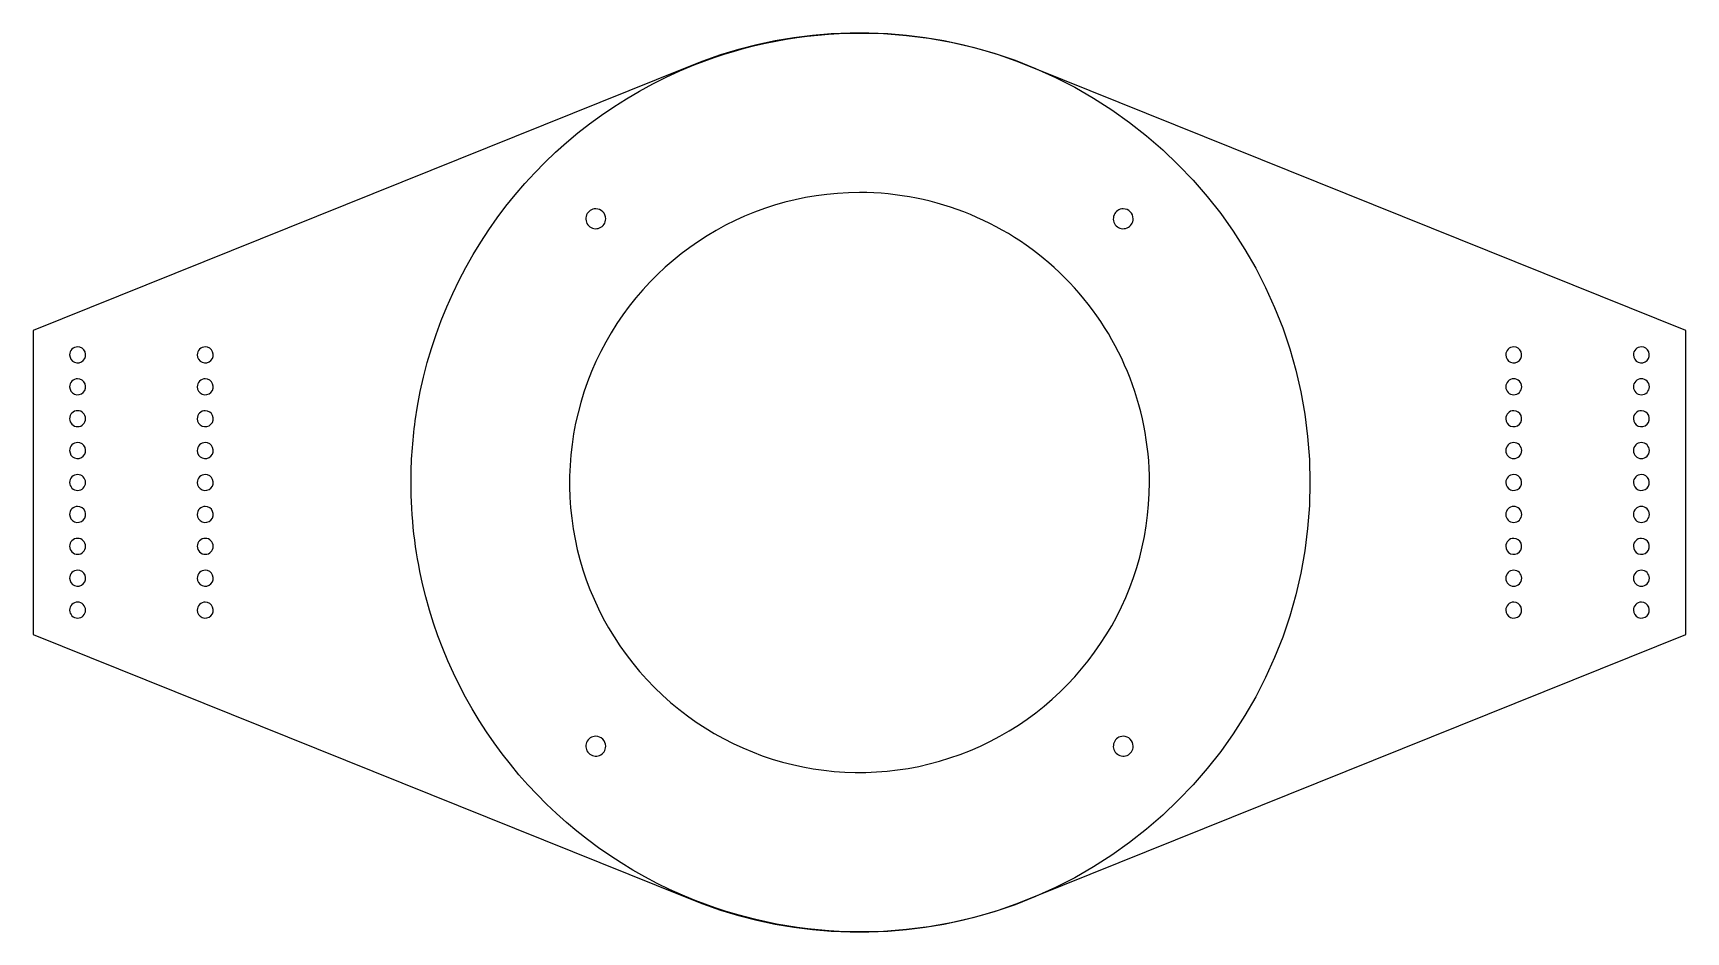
# Model space of a CAD drawing. Header units: millimetres. Extents: x 3 to 418, y 32 to 258.
import ezdxf

# ---------------------------------------------------------------- set-up
doc = ezdxf.new("R2010")
doc.units = ezdxf.units.MM
doc.layers.add('Layer_1', color=7, linetype='CONTINUOUS')

msp = doc.modelspace()

# ---------------------------------------------------------------- linework, layer by layer
at = {"layer": 'Layer_1', "color": 7}
for points in [[(254.29319, 249.023501), (249.90428, 250.761284), (245.44658, 252.31333), (240.9275, 253.677257), (236.35518, 254.851478), (231.73796, 255.833347), (227.08357, 256.620482), (222.40058, 257.211297), (217.69658, 257.60632), (212.9802, 257.804493), (208.26034, 257.804493), (203.54396, 257.60632), (198.83996, 257.211297), (194.15697, 256.620482), (189.50258, 255.833347), (184.88536, 254.851478), (180.31304, 253.677257), (175.79396, 252.31333), (171.33626, 250.761284), (166.94735, 249.023501)], [(166.94735, 249.023501), (3.445173, 183.2293), (3.445173, 107.0293), (166.94735, 41.23536)], [(254.29319, 41.23536), (417.79537, 107.0293), (417.79537, 183.2293), (254.29319, 249.023501)], [(166.94735, 41.23536), (171.33626, 39.49705), (175.79396, 37.94659), (180.31304, 36.58134), (184.88536, 35.40659), (189.50258, 34.42499), (194.15697, 33.63918), (198.83996, 33.04651), (203.54396, 32.65228), (208.26034, 32.45384), (212.9802, 32.45384), (217.69658, 32.65228)], [(217.69658, 32.65228), (222.40058, 33.04651), (227.08357, 33.63918), (231.73796, 34.42499), (236.35518, 35.40659), (240.9275, 36.58134), (245.44658, 37.94659), (249.90428, 39.49705), (254.29319, 41.23536)]]:
    msp.add_lwpolyline(points, dxfattribs=at)
for points in [[(210.62027, 217.824067)], [(144.50616, 213.731385)], [(276.73434, 213.731355)], [(12.619219, 177.129375)], [(44.619118, 177.12941)], [(372.619077, 177.12937)], [(404.619077, 177.12937)], [(12.619219, 169.129375)], [(44.619118, 169.12941)], [(372.619077, 169.12937)], [(404.619077, 169.12937)], [(12.619219, 161.129375)], [(44.619118, 161.12941)], [(372.619077, 161.12937)], [(404.619077, 161.12937)], [(12.619219, 153.129375)], [(44.619118, 153.12941)], [(372.619077, 153.12937)], [(404.619077, 153.12937)], [(12.619219, 145.129375)], [(44.619118, 145.12941)], [(323.54568, 145.12917)], [(372.619077, 145.12937)], [(404.619077, 145.12937)], [(12.619219, 137.129375)], [(44.619118, 137.12941)], [(372.619077, 137.12937)], [(404.619077, 137.12937)], [(12.619219, 129.129375)], [(44.619118, 129.12941)], [(372.619077, 129.12937)], [(404.619077, 129.12937)], [(12.619219, 121.129375)], [(44.619118, 121.12941)], [(372.619077, 121.12937)], [(404.619077, 121.12937)], [(12.619219, 113.129375)], [(44.619118, 113.12941)], [(372.619077, 113.12937)], [(404.619077, 113.12937)], [(144.5062, 81.50289)], [(276.73438, 81.50305)]]:
    msp.add_lwpolyline(points, close=True, dxfattribs=at)
for points in [[(169.1508, 249.796395), (182.42374, 255.086879), (196.58182, 257.804559), (210.87029, 257.804558)], [(210.87029, 257.804558), (273.09919, 257.804558), (323.54568, 207.358069), (323.54568, 145.12917)], [(99.25108, 160.54835), (104.73172, 200.30686), (131.14392, 234.647172), (169.1508, 249.796395)], [(210.62027, 217.824067), (181.218248, 217.824067), (154.711339, 200.112716), (143.459672, 172.94879)], [(262.022766, 196.532456), (248.389976, 210.165246), (229.899946, 217.824067), (210.62027, 217.824067)], [(142.207696, 212.195601), (141.822626, 211.265959), (142.035475, 210.195895), (142.746992, 209.484378)], [(144.50616, 213.731385), (143.499923, 213.731385), (142.592766, 213.125243), (142.207696, 212.195601)], [(146.265328, 213.002714), (145.798768, 213.469275), (145.165976, 213.731385), (144.50616, 213.731385)], [(146.994, 211.243546), (146.994, 211.903362), (146.731889, 212.536154), (146.265328, 213.002714)], [(274.435876, 212.19557), (274.050806, 211.265928), (274.263655, 210.195864), (274.975172, 209.484347)], [(276.73434, 213.731355), (275.728103, 213.731355), (274.820946, 213.125212), (274.435876, 212.19557)], [(278.493508, 213.002683), (278.026948, 213.469244), (277.394156, 213.731355), (276.73434, 213.731355)], [(279.222179, 211.243515), (279.222179, 211.903331), (278.960069, 212.536123), (278.493508, 213.002683)], [(142.746992, 209.484378), (143.458509, 208.772861), (144.528573, 208.560012), (145.458215, 208.945082)], [(145.458215, 208.945082), (146.387857, 209.330152), (146.994, 210.237309), (146.994, 211.243546)], [(274.975172, 209.484347), (275.686689, 208.77283), (276.756753, 208.559981), (277.686395, 208.945051)], [(277.686395, 208.945051), (278.616037, 209.330121), (279.222179, 210.237278), (279.222179, 211.243515)], [(283.314377, 145.12996), (283.314377, 164.409636), (275.655556, 182.899666), (262.022766, 196.532456)], [(13.205341, 178.544397), (12.830054, 178.16911), (12.619219, 177.660111), (12.619219, 177.129375)], [(14.620363, 179.130518), (14.089627, 179.130518), (13.580628, 178.919684), (13.205341, 178.544397)], [(16.469179, 177.895179), (16.15944, 178.642956), (15.42975, 179.130518), (14.620363, 179.130518)], [(45.20524, 178.544432), (44.829953, 178.169145), (44.619118, 177.660146), (44.619118, 177.12941)], [(46.620262, 179.130554), (46.089526, 179.130554), (45.580527, 178.919719), (45.20524, 178.544432)], [(48.469078, 177.895214), (48.159339, 178.642991), (47.429649, 179.130554), (46.620262, 179.130554)], [(373.205198, 178.544392), (372.829911, 178.169105), (372.619077, 177.660106), (372.619077, 177.12937)], [(374.62022, 179.130514), (374.089484, 179.130514), (373.580485, 178.919679), (373.205198, 178.544392)], [(376.469036, 177.895174), (376.159297, 178.642951), (375.429607, 179.130514), (374.62022, 179.130514)], [(405.205198, 178.544392), (404.829911, 178.169105), (404.619077, 177.660106), (404.619077, 177.12937)], [(406.62022, 179.130514), (406.089484, 179.130514), (405.580485, 178.919679), (405.205198, 178.544392)], [(408.469036, 177.895174), (408.159297, 178.642951), (407.429607, 179.130514), (406.62022, 179.130514)], [(12.619219, 177.129375), (12.619219, 176.319988), (13.106782, 175.590298), (13.854559, 175.280559)], [(13.854559, 175.280559), (14.602335, 174.97082), (15.463062, 175.14203), (16.035385, 175.714353)], [(16.035385, 175.714353), (16.607708, 176.286676), (16.778918, 177.147403), (16.469179, 177.895179)], [(44.619118, 177.12941), (44.619118, 176.320023), (45.106681, 175.590333), (45.854458, 175.280594)], [(45.854458, 175.280594), (46.602234, 174.970855), (47.462961, 175.142065), (48.035284, 175.714388)], [(48.035284, 175.714388), (48.607607, 176.286711), (48.778817, 177.147438), (48.469078, 177.895214)], [(372.619077, 177.12937), (372.619077, 176.319983), (373.106639, 175.590293), (373.854416, 175.280554)], [(373.854416, 175.280554), (374.602192, 174.970815), (375.462919, 175.142025), (376.035242, 175.714348)], [(376.035242, 175.714348), (376.607565, 176.286671), (376.778775, 177.147398), (376.469036, 177.895174)], [(404.619077, 177.12937), (404.619077, 176.319983), (405.106639, 175.590293), (405.854416, 175.280554)], [(405.854416, 175.280554), (406.602192, 174.970815), (407.462919, 175.142025), (408.035242, 175.714348)], [(408.035242, 175.714348), (408.607565, 176.286671), (408.778775, 177.147398), (408.469036, 177.895174)], [(13.205341, 170.544397), (12.830054, 170.16911), (12.619219, 169.660111), (12.619219, 169.129375)], [(14.620363, 171.130518), (14.089627, 171.130518), (13.580628, 170.919684), (13.205341, 170.544397)], [(16.469179, 169.895179), (16.15944, 170.642956), (15.42975, 171.130518), (14.620363, 171.130518)], [(16.035385, 167.714353), (16.607708, 168.286676), (16.778918, 169.147403), (16.469179, 169.895179)], [(45.20524, 170.544432), (44.829953, 170.169145), (44.619118, 169.660146), (44.619118, 169.12941)], [(46.620262, 171.130554), (46.089526, 171.130554), (45.580527, 170.919719), (45.20524, 170.544432)], [(48.469078, 169.895214), (48.159339, 170.642991), (47.429649, 171.130554), (46.620262, 171.130554)], [(48.035284, 167.714388), (48.607607, 168.286711), (48.778817, 169.147438), (48.469078, 169.895214)], [(143.459672, 172.94879), (132.208006, 145.784864), (138.427405, 114.517833), (159.217774, 93.727464)], [(373.205198, 170.544392), (372.829911, 170.169105), (372.619077, 169.660106), (372.619077, 169.12937)], [(374.62022, 171.130514), (374.089484, 171.130514), (373.580485, 170.919679), (373.205198, 170.544392)], [(376.621364, 169.12937), (376.621364, 170.234571), (375.725421, 171.130514), (374.62022, 171.130514)], [(405.205198, 170.544392), (404.829911, 170.169105), (404.619077, 169.660106), (404.619077, 169.12937)], [(406.62022, 171.130514), (406.089484, 171.130514), (405.580485, 170.919679), (405.205198, 170.544392)], [(408.621364, 169.12937), (408.621364, 170.234571), (407.725421, 171.130514), (406.62022, 171.130514)], [(12.619219, 169.129375), (12.619219, 168.319988), (13.106782, 167.590298), (13.854559, 167.280559)], [(13.854559, 167.280559), (14.602335, 166.97082), (15.463062, 167.14203), (16.035385, 167.714353)], [(44.619118, 169.12941), (44.619118, 168.320023), (45.106681, 167.590333), (45.854458, 167.280594)], [(45.854458, 167.280594), (46.602234, 166.970855), (47.462961, 167.142065), (48.035284, 167.714388)], [(372.619077, 169.12937), (372.619077, 168.024169), (373.515019, 167.128226), (374.62022, 167.128227)], [(374.62022, 167.128227), (375.725421, 167.128227), (376.621364, 168.024169), (376.621364, 169.12937)], [(404.619077, 169.12937), (404.619077, 168.024169), (405.515019, 167.128226), (406.62022, 167.128227)], [(406.62022, 167.128227), (407.725421, 167.128227), (408.621364, 168.024169), (408.621364, 169.12937)], [(13.205341, 162.544397), (12.830054, 162.16911), (12.619219, 161.660111), (12.619219, 161.129375)], [(14.620363, 163.130518), (14.089627, 163.130518), (13.580628, 162.919684), (13.205341, 162.544397)], [(16.621506, 161.129375), (16.621506, 162.234576), (15.725564, 163.130518), (14.620363, 163.130518)], [(45.20524, 162.544432), (44.829953, 162.169145), (44.619118, 161.660146), (44.619118, 161.12941)], [(46.620262, 163.130554), (46.089526, 163.130554), (45.580527, 162.919719), (45.20524, 162.544432)], [(48.469078, 161.895214), (48.159339, 162.642991), (47.429649, 163.130554), (46.620262, 163.130554)], [(48.035284, 159.714388), (48.607607, 160.286711), (48.778817, 161.147438), (48.469078, 161.895214)], [(373.205198, 162.544392), (372.829911, 162.169105), (372.619077, 161.660106), (372.619077, 161.12937)], [(374.62022, 163.130513), (374.089484, 163.130513), (373.580485, 162.919679), (373.205198, 162.544392)], [(376.469036, 161.895174), (376.159297, 162.642951), (375.429607, 163.130513), (374.62022, 163.130513)], [(376.035242, 159.714348), (376.607565, 160.286671), (376.778775, 161.147398), (376.469036, 161.895174)], [(405.205198, 162.544392), (404.829911, 162.169105), (404.619077, 161.660106), (404.619077, 161.12937)], [(406.62022, 163.130513), (406.089484, 163.130513), (405.580485, 162.919679), (405.205198, 162.544392)], [(408.469036, 161.895174), (408.159297, 162.642951), (407.429607, 163.130513), (406.62022, 163.130513)], [(408.035242, 159.714348), (408.607565, 160.286671), (408.778775, 161.147398), (408.469036, 161.895174)], [(12.619219, 161.129375), (12.619219, 160.024174), (13.515162, 159.128231), (14.620363, 159.128231)], [(14.620363, 159.128231), (15.725564, 159.128231), (16.621506, 160.024174), (16.621506, 161.129375)], [(44.619118, 161.12941), (44.619118, 160.320023), (45.106681, 159.590333), (45.854458, 159.280594)], [(45.854458, 159.280594), (46.602234, 158.970855), (47.462961, 159.142065), (48.035284, 159.714388)], [(98.194893, 145.12917), (98.194893, 150.33776), (98.553376, 155.48696), (99.25108, 160.54835)], [(372.619077, 161.12937), (372.619077, 160.319983), (373.106639, 159.590293), (373.854416, 159.280554)], [(373.854416, 159.280554), (374.602192, 158.970815), (375.462919, 159.142025), (376.035242, 159.714348)], [(404.619077, 161.12937), (404.619077, 160.319983), (405.106639, 159.590293), (405.854416, 159.280554)], [(405.854416, 159.280554), (406.602192, 158.970815), (407.462919, 159.142025), (408.035242, 159.714348)], [(13.205341, 154.544397), (12.830054, 154.16911), (12.619219, 153.660111), (12.619219, 153.129375)], [(14.620363, 155.130518), (14.089627, 155.130518), (13.580628, 154.919684), (13.205341, 154.544397)], [(16.469179, 153.895179), (16.15944, 154.642956), (15.42975, 155.130518), (14.620363, 155.130518)], [(16.035385, 151.714353), (16.607708, 152.286676), (16.778918, 153.147403), (16.469179, 153.895179)], [(45.20524, 154.544432), (44.829953, 154.169145), (44.619118, 153.660146), (44.619118, 153.12941)], [(46.620262, 155.130554), (46.089526, 155.130554), (45.580527, 154.919719), (45.20524, 154.544432)], [(48.469078, 153.895214), (48.159339, 154.642991), (47.429649, 155.130554), (46.620262, 155.130554)], [(48.035284, 151.714388), (48.607607, 152.286711), (48.778817, 153.147438), (48.469078, 153.895214)], [(373.205198, 154.544392), (372.829911, 154.169105), (372.619077, 153.660106), (372.619077, 153.12937)], [(374.62022, 155.130513), (374.089484, 155.130513), (373.580485, 154.919679), (373.205198, 154.544392)], [(376.621364, 153.12937), (376.621364, 154.234571), (375.725421, 155.130513), (374.62022, 155.130513)], [(405.205198, 154.544392), (404.829911, 154.169105), (404.619077, 153.660106), (404.619077, 153.12937)], [(406.62022, 155.130513), (406.089484, 155.130513), (405.580485, 154.919679), (405.205198, 154.544392)], [(408.621364, 153.12937), (408.621364, 154.234571), (407.725421, 155.130513), (406.62022, 155.130513)], [(12.619219, 153.129375), (12.619219, 152.319988), (13.106782, 151.590298), (13.854559, 151.280559)], [(13.854559, 151.280559), (14.602335, 150.97082), (15.463062, 151.14203), (16.035385, 151.714353)], [(44.619118, 153.12941), (44.619118, 152.320023), (45.106681, 151.590333), (45.854458, 151.280594)], [(45.854458, 151.280594), (46.602234, 150.970855), (47.462961, 151.142065), (48.035284, 151.714388)], [(372.619077, 153.12937), (372.619077, 152.024169), (373.515019, 151.128226), (374.62022, 151.128226)], [(374.62022, 151.128226), (375.725421, 151.128226), (376.621364, 152.024169), (376.621364, 153.12937)], [(404.619077, 153.12937), (404.619077, 152.024169), (405.515019, 151.128226), (406.62022, 151.128226)], [(406.62022, 151.128226), (407.725421, 151.128226), (408.621364, 152.024169), (408.621364, 153.12937)], [(13.205341, 146.544397), (12.830054, 146.16911), (12.619219, 145.660111), (12.619219, 145.129375)], [(12.619219, 145.129375), (12.61922, 144.024174), (13.515162, 143.128231), (14.620363, 143.128232)], [(14.620363, 147.130519), (14.089627, 147.130519), (13.580628, 146.919684), (13.205341, 146.544397)], [(16.621506, 145.129375), (16.621506, 146.234576), (15.725564, 147.130519), (14.620363, 147.130519)], [(14.620363, 143.128232), (15.725564, 143.128232), (16.621506, 144.024174), (16.621506, 145.129375)], [(45.20524, 146.544432), (44.829953, 146.169145), (44.619118, 145.660146), (44.619118, 145.12941)], [(44.619118, 145.12941), (44.619118, 144.320023), (45.106681, 143.590333), (45.854458, 143.280594)], [(46.620262, 147.130553), (46.089526, 147.130553), (45.580527, 146.919719), (45.20524, 146.544432)], [(48.469078, 145.895214), (48.159339, 146.642991), (47.429649, 147.130553), (46.620262, 147.130553)], [(48.035284, 143.714388), (48.607607, 144.286711), (48.778817, 145.147438), (48.469078, 145.895214)], [(101.08357, 119.75343), (99.18742, 127.95993), (98.194893, 136.46208), (98.194893, 145.12917)], [(323.54568, 145.12917), (323.54569, 82.90027), (273.09919, 32.45377), (210.87029, 32.45377)], [(238.4391, 77.969362), (265.603026, 89.221029), (283.314377, 115.727938), (283.314377, 145.12996)], [(373.205198, 146.544392), (372.829911, 146.169105), (372.619077, 145.660106), (372.619077, 145.12937)], [(372.619077, 145.12937), (372.619077, 144.319983), (373.106639, 143.590293), (373.854416, 143.280554)], [(374.62022, 147.130513), (374.089484, 147.130513), (373.580485, 146.919679), (373.205198, 146.544392)], [(376.469036, 145.895174), (376.159297, 146.642951), (375.429607, 147.130513), (374.62022, 147.130513)], [(376.035242, 143.714348), (376.607565, 144.286671), (376.778775, 145.147398), (376.469036, 145.895174)], [(405.205198, 146.544392), (404.829911, 146.169105), (404.619077, 145.660106), (404.619077, 145.12937)], [(404.619077, 145.12937), (404.619077, 144.319983), (405.106639, 143.590293), (405.854416, 143.280554)], [(406.62022, 147.130513), (406.089484, 147.130513), (405.580485, 146.919679), (405.205198, 146.544392)], [(408.469036, 145.895174), (408.159297, 146.642951), (407.429607, 147.130513), (406.62022, 147.130513)], [(408.035242, 143.714348), (408.607565, 144.286671), (408.778775, 145.147398), (408.469036, 145.895174)], [(45.854458, 143.280594), (46.602234, 142.970855), (47.462961, 143.142065), (48.035284, 143.714388)], [(373.854416, 143.280554), (374.602192, 142.970815), (375.462919, 143.142025), (376.035242, 143.714348)], [(405.854416, 143.280554), (406.602192, 142.970815), (407.462919, 143.142025), (408.035242, 143.714348)], [(13.205341, 138.544397), (12.830054, 138.16911), (12.619219, 137.660111), (12.619219, 137.129375)], [(12.619219, 137.129375), (12.619219, 136.319988), (13.106782, 135.590298), (13.854559, 135.280559)], [(14.620363, 139.130518), (14.089627, 139.130518), (13.580628, 138.919684), (13.205341, 138.544397)], [(16.469179, 137.895179), (16.15944, 138.642956), (15.42975, 139.130518), (14.620363, 139.130518)], [(16.035385, 135.714353), (16.607708, 136.286676), (16.778918, 137.147403), (16.469179, 137.895179)], [(45.20524, 138.544432), (44.829953, 138.169145), (44.619118, 137.660146), (44.619118, 137.12941)], [(44.619118, 137.12941), (44.619118, 136.320023), (45.106681, 135.590333), (45.854458, 135.280594)], [(46.620262, 139.130553), (46.089526, 139.130553), (45.580527, 138.919719), (45.20524, 138.544432)], [(48.469078, 137.895214), (48.159339, 138.642991), (47.429649, 139.130553), (46.620262, 139.130553)], [(48.035284, 135.714388), (48.607607, 136.286711), (48.778817, 137.147438), (48.469078, 137.895214)], [(373.205198, 138.544392), (372.829911, 138.169105), (372.619077, 137.660106), (372.619077, 137.12937)], [(372.619077, 137.12937), (372.619077, 136.024169), (373.515019, 135.128226), (374.62022, 135.128227)], [(374.62022, 139.130514), (374.089484, 139.130514), (373.580485, 138.919679), (373.205198, 138.544392)], [(376.621364, 137.12937), (376.621364, 138.234571), (375.725421, 139.130514), (374.62022, 139.130514)], [(374.62022, 135.128227), (375.725421, 135.128227), (376.621364, 136.024169), (376.621364, 137.12937)], [(405.205198, 138.544392), (404.829911, 138.169105), (404.619077, 137.660106), (404.619077, 137.12937)], [(404.619077, 137.12937), (404.619077, 136.024169), (405.515019, 135.128226), (406.62022, 135.128227)], [(406.62022, 139.130514), (406.089484, 139.130514), (405.580485, 138.919679), (405.205198, 138.544392)], [(408.621364, 137.12937), (408.621364, 138.234571), (407.725421, 139.130514), (406.62022, 139.130514)], [(406.62022, 135.128227), (407.725421, 135.128227), (408.621364, 136.024169), (408.621364, 137.12937)], [(13.854559, 135.280559), (14.602335, 134.97082), (15.463062, 135.14203), (16.035385, 135.714353)], [(45.854458, 135.280594), (46.602234, 134.970855), (47.462961, 135.142065), (48.035284, 135.714388)], [(13.205341, 130.544397), (12.830054, 130.16911), (12.619219, 129.660111), (12.619219, 129.129375)], [(12.619219, 129.129375), (12.619219, 128.024174), (13.515162, 127.128231), (14.620363, 127.128231)], [(14.620363, 131.130518), (14.089627, 131.130518), (13.580628, 130.919684), (13.205341, 130.544397)], [(16.621506, 129.129375), (16.621506, 130.234576), (15.725564, 131.130518), (14.620363, 131.130518)], [(14.620363, 127.128231), (15.725564, 127.128231), (16.621506, 128.024174), (16.621506, 129.129375)], [(45.20524, 130.544432), (44.829953, 130.169145), (44.619118, 129.660146), (44.619118, 129.12941)], [(44.619118, 129.12941), (44.619118, 128.024209), (45.515061, 127.128267), (46.620262, 127.128267)], [(46.620262, 131.130554), (46.089526, 131.130554), (45.580527, 130.919719), (45.20524, 130.544432)], [(48.621405, 129.12941), (48.621405, 130.234611), (47.725463, 131.130554), (46.620262, 131.130554)], [(46.620262, 127.128267), (47.725463, 127.128267), (48.621405, 128.024209), (48.621405, 129.12941)], [(373.205198, 130.544392), (372.829911, 130.169105), (372.619077, 129.660106), (372.619077, 129.12937)], [(372.619077, 129.12937), (372.619077, 128.319983), (373.106639, 127.590293), (373.854416, 127.280554)], [(374.62022, 131.130513), (374.089484, 131.130513), (373.580485, 130.919679), (373.205198, 130.544392)], [(376.469036, 129.895174), (376.159297, 130.642951), (375.429607, 131.130513), (374.62022, 131.130513)], [(376.035242, 127.714348), (376.607565, 128.286671), (376.778775, 129.147398), (376.469036, 129.895174)], [(405.205198, 130.544392), (404.829911, 130.169105), (404.619077, 129.660106), (404.619077, 129.12937)], [(404.619077, 129.12937), (404.619077, 128.319983), (405.106639, 127.590293), (405.854416, 127.280554)], [(406.62022, 131.130513), (406.089484, 131.130513), (405.580485, 130.919679), (405.205198, 130.544392)], [(408.469036, 129.895174), (408.159297, 130.642951), (407.429607, 131.130513), (406.62022, 131.130513)], [(408.035242, 127.714348), (408.607565, 128.286671), (408.778775, 129.147398), (408.469036, 129.895174)], [(373.854416, 127.280554), (374.602192, 126.970815), (375.462919, 127.142025), (376.035242, 127.714348)], [(405.854416, 127.280554), (406.602192, 126.970815), (407.462919, 127.142025), (408.035242, 127.714348)], [(13.205341, 122.544397), (12.830054, 122.16911), (12.619219, 121.660111), (12.619219, 121.129375)], [(12.619219, 121.129375), (12.619219, 120.319988), (13.106782, 119.590298), (13.854559, 119.280559)], [(14.620363, 123.130518), (14.089627, 123.130518), (13.580628, 122.919684), (13.205341, 122.544397)], [(16.469179, 121.895179), (16.15944, 122.642956), (15.42975, 123.130518), (14.620363, 123.130518)], [(16.035385, 119.714353), (16.607708, 120.286676), (16.778918, 121.147403), (16.469179, 121.895179)], [(45.20524, 122.544432), (44.829953, 122.169145), (44.619118, 121.660146), (44.619118, 121.12941)], [(44.619118, 121.12941), (44.619118, 120.320023), (45.106681, 119.590333), (45.854458, 119.280594)], [(46.620262, 123.130553), (46.089526, 123.130553), (45.580527, 122.919719), (45.20524, 122.544432)], [(48.469078, 121.895214), (48.159339, 122.642991), (47.429649, 123.130553), (46.620262, 123.130553)], [(48.035284, 119.714388), (48.607607, 120.286711), (48.778817, 121.147438), (48.469078, 121.895214)], [(373.205198, 122.544392), (372.829911, 122.169105), (372.619077, 121.660106), (372.619077, 121.12937)], [(372.619077, 121.12937), (372.619077, 120.024169), (373.515019, 119.128226), (374.62022, 119.128226)], [(374.62022, 123.130513), (374.089484, 123.130513), (373.580485, 122.919679), (373.205198, 122.544392)], [(376.621364, 121.12937), (376.621364, 122.234571), (375.725421, 123.130513), (374.62022, 123.130513)], [(374.62022, 119.128226), (375.725421, 119.128226), (376.621364, 120.024169), (376.621364, 121.12937)], [(405.205198, 122.544392), (404.829911, 122.169105), (404.619077, 121.660106), (404.619077, 121.12937)], [(404.619077, 121.12937), (404.619077, 120.024169), (405.515019, 119.128226), (406.62022, 119.128226)], [(406.62022, 123.130513), (406.089484, 123.130513), (405.580485, 122.919679), (405.205198, 122.544392)], [(408.621364, 121.12937), (408.621364, 122.234571), (407.725421, 123.130513), (406.62022, 123.130513)], [(406.62022, 119.128226), (407.725421, 119.128226), (408.621364, 120.024169), (408.621364, 121.12937)], [(13.854559, 119.280559), (14.602335, 118.97082), (15.463062, 119.14203), (16.035385, 119.714353)], [(45.854458, 119.280594), (46.602234, 118.970855), (47.462961, 119.142065), (48.035284, 119.714388)], [(169.46441, 40.33748), (134.51437, 54.14713), (109.30503, 84.1711), (101.08357, 119.75343)], [(13.205341, 114.544397), (12.830054, 114.16911), (12.619219, 113.660111), (12.619219, 113.129375)], [(12.619219, 113.129375), (12.61922, 112.024174), (13.515162, 111.128231), (14.620363, 111.128232)], [(14.620363, 115.130519), (14.089627, 115.130519), (13.580628, 114.919684), (13.205341, 114.544397)], [(16.621506, 113.129375), (16.621506, 114.234576), (15.725564, 115.130519), (14.620363, 115.130519)], [(14.620363, 111.128232), (15.725564, 111.128232), (16.621506, 112.024174), (16.621506, 113.129375)], [(45.20524, 114.544432), (44.829953, 114.169145), (44.619118, 113.660146), (44.619118, 113.12941)], [(44.619118, 113.12941), (44.619118, 112.320023), (45.106681, 111.590333), (45.854458, 111.280594)], [(46.620262, 115.130553), (46.089526, 115.130553), (45.580527, 114.919719), (45.20524, 114.544432)], [(48.469078, 113.895214), (48.159339, 114.642991), (47.429649, 115.130553), (46.620262, 115.130553)], [(48.035284, 111.714388), (48.607607, 112.286711), (48.778817, 113.147438), (48.469078, 113.895214)], [(373.205198, 114.544392), (372.829911, 114.169105), (372.619077, 113.660106), (372.619077, 113.12937)], [(372.619077, 113.12937), (372.619077, 112.319983), (373.106639, 111.590293), (373.854416, 111.280554)], [(374.62022, 115.130513), (374.089484, 115.130513), (373.580485, 114.919679), (373.205198, 114.544392)], [(376.469036, 113.895174), (376.159297, 114.642951), (375.429607, 115.130513), (374.62022, 115.130513)], [(376.035242, 111.714348), (376.607565, 112.286671), (376.778775, 113.147398), (376.469036, 113.895174)], [(405.205198, 114.544392), (404.829911, 114.169105), (404.619077, 113.660106), (404.619077, 113.12937)], [(404.619077, 113.12937), (404.619077, 112.319983), (405.106639, 111.590293), (405.854416, 111.280554)], [(406.62022, 115.130513), (406.089484, 115.130513), (405.580485, 114.919679), (405.205198, 114.544392)], [(408.469036, 113.895174), (408.159297, 114.642951), (407.429607, 115.130513), (406.62022, 115.130513)], [(408.035242, 111.714348), (408.607565, 112.286671), (408.778775, 113.147398), (408.469036, 113.895174)], [(45.854458, 111.280594), (46.602234, 110.970855), (47.462961, 111.142065), (48.035284, 111.714388)], [(373.854416, 111.280554), (374.602192, 110.970815), (375.462919, 111.142025), (376.035242, 111.714348)], [(405.854416, 111.280554), (406.602192, 110.970815), (407.462919, 111.142025), (408.035242, 111.714348)], [(159.217774, 93.727464), (180.008143, 72.937095), (211.275174, 66.717696), (238.4391, 77.969362)], [(142.207736, 79.967105), (141.822666, 79.037463), (142.035515, 77.967399), (142.747032, 77.255882)], [(144.5062, 81.50289), (143.499963, 81.50289), (142.592806, 80.896747), (142.207736, 79.967105)], [(146.265368, 80.774218), (145.798808, 81.240779), (145.166016, 81.50289), (144.5062, 81.50289)], [(145.458255, 76.716586), (146.387897, 77.101656), (146.99404, 78.008813), (146.99404, 79.01505)], [(146.99404, 79.01505), (146.99404, 79.674866), (146.731929, 80.307658), (146.265368, 80.774218)], [(274.435916, 79.967265), (274.050846, 79.037623), (274.263695, 77.967559), (274.975212, 77.256042)], [(276.73438, 81.50305), (275.728143, 81.50305), (274.820986, 80.896907), (274.435916, 79.967265)], [(278.493548, 80.774378), (278.026988, 81.240939), (277.394196, 81.50305), (276.73438, 81.50305)], [(277.686435, 76.716746), (278.616077, 77.101816), (279.222219, 78.008973), (279.222219, 79.01521)], [(279.222219, 79.01521), (279.222219, 79.675026), (278.960109, 80.307818), (278.493548, 80.774378)], [(142.747032, 77.255882), (143.458549, 76.544365), (144.528613, 76.331516), (145.458255, 76.716586)], [(274.975212, 77.256042), (275.686729, 76.544525), (276.756793, 76.331676), (277.686435, 76.716746)], [(210.87029, 32.45377), (196.6953, 32.45377), (182.6476, 35.12846), (169.46441, 40.33748)]]:
    msp.add_open_spline(points, degree=3, dxfattribs=at)

doc.saveas('drawing.dxf')
